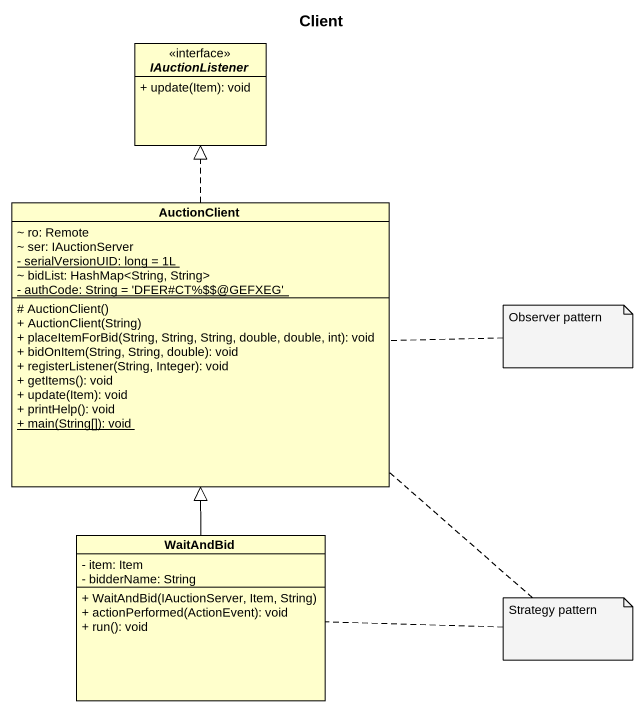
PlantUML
@startuml
title Client
hide circle
hide empty members
skinparam classAttributeIconSize 0
interface IAuctionListener <<interface>> {
  + update(Item): void
}
class AuctionClient {
  ~ ro: Remote
  ~ ser: IAuctionServer
  {static} - serialVersionUID: long = 1L
  ~ bidList: HashMap<String, String>
  {static} - authCode: String = 'DFER#CT%$$@GEFXEG'
  # AuctionClient()
  + AuctionClient(String)
  + placeItemForBid(String, String, String, double, double, int): void
  + bidOnItem(String, String, double): void
  + registerListener(String, Integer): void
  + getItems(): void
  + update(Item): void
  + printHelp(): void
  {static} + main(String[]): void
}
class WaitAndBid {
  - item: Item
  - bidderName: String
  + WaitAndBid(IAuctionServer, Item, String)
  + actionPerformed(ActionEvent): void
  + run(): void
}
AuctionClient .up.|> IAuctionListener
WaitAndBid -up-|> AuctionClient
note right of AuctionClient : Observer pattern
note as N2
  Strategy pattern
end note
N2 .. AuctionClient
N2 .. WaitAndBid
@enduml
